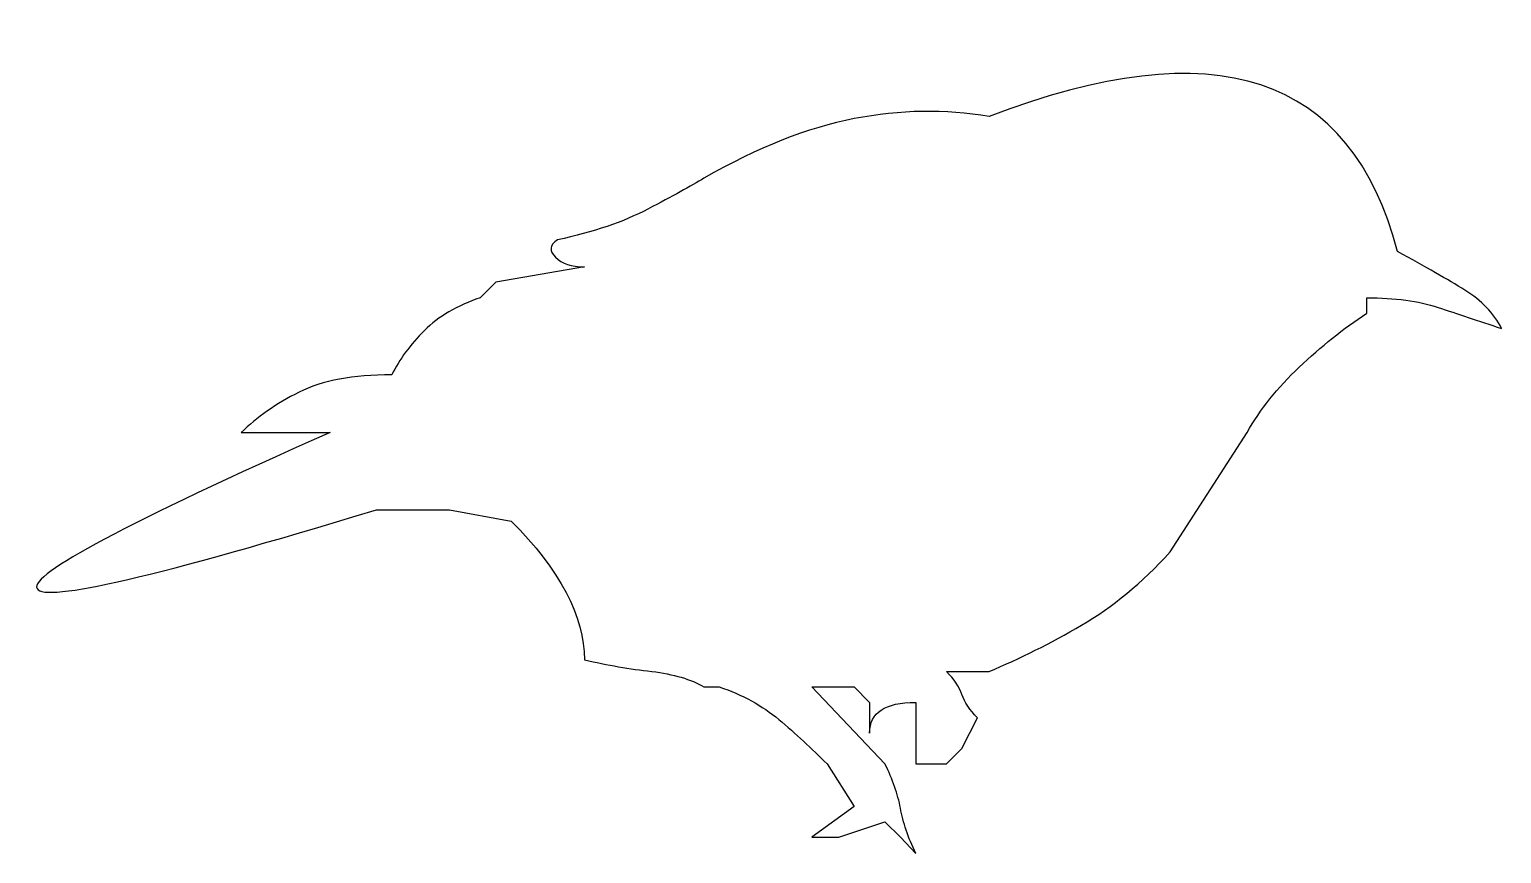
# Model space of a CAD drawing. Header units: centimetres. Extents: x -10 to 9.9, y -5.3 to 5.9.
import ezdxf

# ---------------------------------------------------------------- set-up
doc = ezdxf.new("R2010")
doc.units = ezdxf.units.CM
doc.header["$MEASUREMENT"] = 0
doc.layers.add('Camada 1', color=7, linetype='Continuous')

msp = doc.modelspace()

# ---------------------------------------------------------------- linework, layer by layer
at = {"layer": 'Camada 1'}
msp.add_open_spline([(-0.88389, -3.0298), (-1.05899, -2.92471), (-1.29537, -2.85586), (-1.59075, -2.81964), (-1.59075, -2.81964), (-1.88785, -2.78699), (-2.19138, -2.73209), (-2.50306, -2.66208), (-2.50306, -2.66208), (-2.50306, -2.07137), (-2.83519, -1.44444), (-3.49654, -0.7802), (-3.49654, -0.7802), (-3.49654, -0.7802), (-4.33297, -0.62608), (-4.33297, -0.62608), (-4.33297, -0.62608), (-4.33297, -0.62608), (-5.3241, -0.62608), (-5.3241, -0.62608), (-5.3241, -0.62608), (-8.28522, -1.53196), (-9.81803, -1.88807), (-9.92426, -1.69656), (-9.92426, -1.69656), (-10.027, -1.50516), (-8.70318, -0.80121), (-5.95218, 0.41995), (-5.95218, 0.41995), (-5.95218, 0.41995), (-7.1546, 0.41995), (-7.1546, 0.41995), (-7.1546, 0.41995), (-6.94505, 0.62889), (-6.68414, 0.80981), (-6.37069, 0.96737), (-6.37069, 0.96737), (-6.05726, 1.12501), (-5.63872, 1.20322), (-5.1163, 1.20322), (-5.1163, 1.20322), (-5.01182, 1.41102), (-4.86476, 1.61176), (-4.67328, 1.80327), (-4.67328, 1.80327), (-4.48241, 1.99242), (-4.22674, 2.14183), (-3.91562, 2.24692), (-3.91562, 2.24692), (-3.91562, 2.24692), (-3.70432, 2.45703), (-3.70432, 2.45703), (-3.70432, 2.45703), (-3.70432, 2.45703), (-2.50306, 2.66597), (-2.50306, 2.66597), (-2.50306, 2.66597), (-2.67935, 2.66597), (-2.8095, 2.70918), (-2.89591, 2.79786), (-2.89591, 2.79786), (-2.98404, 2.88314), (-2.97529, 2.96018), (-2.86964, 3.03255), (-2.86964, 3.03255), (-2.38225, 3.13529), (-1.97246, 3.27652), (-1.64152, 3.45046), (-1.64152, 3.45046), (-1.31116, 3.62442), (-1.05896, 3.76217), (-0.88389, 3.86723), (-0.88389, 3.86723), (-0.15425, 4.28514), (0.5252, 4.55486), (1.15319, 4.67625), (1.15319, 4.67625), (1.78128, 4.79531), (2.38834, 4.8105), (2.98141, 4.70311), (2.98141, 4.70311), (6.047, 5.88568), (7.89149, 5.27746), (8.51956, 2.87494), (8.51956, 2.87494), (8.90011, 2.666), (9.20594, 2.49203), (9.43245, 2.35194), (9.43245, 2.35194), (9.6601, 2.21184), (9.82469, 2.0391), (9.92979, 1.83129), (9.92979, 1.83129), (9.61573, 1.93517), (9.32858, 2.02975), (9.06823, 2.1173), (9.06823, 2.1173), (8.80558, 2.20485), (8.48456, 2.24689), (8.10165, 2.24689), (8.10165, 2.24689), (8.10165, 2.24689), (8.10165, 2.03909), (8.10165, 2.03909), (8.10165, 2.03909), (7.78878, 1.83129), (7.48292, 1.58496), (7.1864, 1.30596), (7.1864, 1.30596), (6.89218, 1.02812), (6.65636, 0.7339), (6.48129, 0.41995), (6.48129, 0.41995), (6.48129, 0.41995), (5.43645, -1.1993), (5.43645, -1.1993), (5.43645, -1.1993), (5.05474, -1.61835), (4.65318, -1.94992), (4.23519, -2.1939), (4.23519, -2.1939), (3.81728, -2.43793), (3.39934, -2.64568), (2.98144, -2.81961), (2.98144, -2.81961), (2.98144, -2.81961), (2.40469, -2.81961), (2.40469, -2.81961), (2.40469, -2.81961), (2.51097, -2.9247), (2.57984, -3.02977), (2.61485, -3.13251), (2.61485, -3.13251), (2.65105, -3.23874), (2.71992, -3.34259), (2.82379, -3.44768), (2.82379, -3.44768), (2.82379, -3.44768), (2.61485, -3.86326), (2.61485, -3.86326), (2.61485, -3.86326), (2.61485, -3.86326), (2.40469, -4.07339), (2.40469, -4.07339), (2.40469, -4.07339), (2.40469, -4.07339), (2.19691, -4.07339), (2.19691, -4.07339), (2.19691, -4.07339), (2.19691, -4.07339), (1.98911, -4.07339), (1.98911, -4.07339), (1.98911, -4.07339), (1.98911, -4.07339), (1.98911, -3.23871), (1.98911, -3.23871), (1.98911, -3.23871), (1.5712, -3.23871), (1.3634, -3.37645), (1.3634, -3.65426), (1.3634, -3.65426), (1.3634, -3.65426), (1.3634, -3.23871), (1.3634, -3.23871), (1.3634, -3.23871), (1.3634, -3.23871), (1.15324, -3.02977), (1.15324, -3.02977), (1.15324, -3.02977), (1.15324, -3.02977), (0.57893, -3.02977), (0.57893, -3.02977), (0.57893, -3.02977), (0.57893, -3.02977), (1.57122, -4.07339), (1.57122, -4.07339), (1.57122, -4.07339), (1.6751, -4.2835), (1.74397, -4.48431), (1.78133, -4.67347), (1.78133, -4.67347), (1.81403, -4.86609), (1.88404, -5.06921), (1.98913, -5.28865), (1.98913, -5.28865), (1.98913, -5.28865), (1.78133, -5.06801), (1.78133, -5.06801), (1.78133, -5.06801), (1.78133, -5.06801), (1.57122, -4.8579), (1.57122, -4.8579), (1.57122, -4.8579), (1.57122, -4.8579), (0.94429, -5.06801), (0.94429, -5.06801), (0.94429, -5.06801), (0.94429, -5.06801), (0.57893, -5.06801), (0.57893, -5.06801), (0.57893, -5.06801), (0.57893, -5.06801), (1.15323, -4.64894), (1.15323, -4.64894), (1.15323, -4.64894), (1.15323, -4.64894), (0.7867, -4.07339), (0.7867, -4.07339), (0.7867, -4.07339), (0.57776, -3.86445), (0.3594, -3.66485), (0.13411, -3.47099), (0.13411, -3.47099), (-0.09354, -3.28303), (-0.3632, -3.13248), (-0.67549, -3.02974), (-0.67549, -3.02974), (-0.67549, -3.02974), (-0.88389, -3.02974), (-0.88389, -3.02974), (-0.88389, -3.02974), (-0.88389, -3.02974), (-0.88389, -3.0298), (-0.88389, -3.0298)], degree=3, knots=[0, 0, 0, 0, 0.01754386, 0.01754386, 0.01754386, 0.01754386, 0.03508772, 0.03508772, 0.03508772, 0.03508772, 0.05263158, 0.05263158, 0.05263158, 0.05263158, 0.07017544, 0.07017544, 0.07017544, 0.07017544, 0.0877193, 0.0877193, 0.0877193, 0.0877193, 0.10526316, 0.10526316, 0.10526316, 0.10526316, 0.12280702, 0.12280702, 0.12280702, 0.12280702, 0.14035088, 0.14035088, 0.14035088, 0.14035088, 0.15789474, 0.15789474, 0.15789474, 0.15789474, 0.1754386, 0.1754386, 0.1754386, 0.1754386, 0.19298246, 0.19298246, 0.19298246, 0.19298246, 0.21052632, 0.21052632, 0.21052632, 0.21052632, 0.22807018, 0.22807018, 0.22807018, 0.22807018, 0.24561404, 0.24561404, 0.24561404, 0.24561404, 0.26315789, 0.26315789, 0.26315789, 0.26315789, 0.28070175, 0.28070175, 0.28070175, 0.28070175, 0.29824561, 0.29824561, 0.29824561, 0.29824561, 0.31578947, 0.31578947, 0.31578947, 0.31578947, 0.33333333, 0.33333333, 0.33333333, 0.33333333, 0.35087719, 0.35087719, 0.35087719, 0.35087719, 0.36842105, 0.36842105, 0.36842105, 0.36842105, 0.38596491, 0.38596491, 0.38596491, 0.38596491, 0.40350877, 0.40350877, 0.40350877, 0.40350877, 0.42105263, 0.42105263, 0.42105263, 0.42105263, 0.43859649, 0.43859649, 0.43859649, 0.43859649, 0.45614035, 0.45614035, 0.45614035, 0.45614035, 0.47368421, 0.47368421, 0.47368421, 0.47368421, 0.49122807, 0.49122807, 0.49122807, 0.49122807, 0.50877193, 0.50877193, 0.50877193, 0.50877193, 0.52631579, 0.52631579, 0.52631579, 0.52631579, 0.54385965, 0.54385965, 0.54385965, 0.54385965, 0.56140351, 0.56140351, 0.56140351, 0.56140351, 0.57894737, 0.57894737, 0.57894737, 0.57894737, 0.59649123, 0.59649123, 0.59649123, 0.59649123, 0.61403509, 0.61403509, 0.61403509, 0.61403509, 0.63157895, 0.63157895, 0.63157895, 0.63157895, 0.64912281, 0.64912281, 0.64912281, 0.64912281, 0.66666667, 0.66666667, 0.66666667, 0.66666667, 0.68421053, 0.68421053, 0.68421053, 0.68421053, 0.70175439, 0.70175439, 0.70175439, 0.70175439, 0.71929825, 0.71929825, 0.71929825, 0.71929825, 0.73684211, 0.73684211, 0.73684211, 0.73684211, 0.75438596, 0.75438596, 0.75438596, 0.75438596, 0.77192982, 0.77192982, 0.77192982, 0.77192982, 0.78947368, 0.78947368, 0.78947368, 0.78947368, 0.80701754, 0.80701754, 0.80701754, 0.80701754, 0.8245614, 0.8245614, 0.8245614, 0.8245614, 0.84210526, 0.84210526, 0.84210526, 0.84210526, 0.85964912, 0.85964912, 0.85964912, 0.85964912, 0.87719298, 0.87719298, 0.87719298, 0.87719298, 0.89473684, 0.89473684, 0.89473684, 0.89473684, 0.9122807, 0.9122807, 0.9122807, 0.9122807, 0.92982456, 0.92982456, 0.92982456, 0.92982456, 0.94736842, 0.94736842, 0.94736842, 0.94736842, 0.96491228, 0.96491228, 0.96491228, 0.96491228, 1, 1, 1, 1], dxfattribs=at)

doc.saveas('drawing.dxf')
